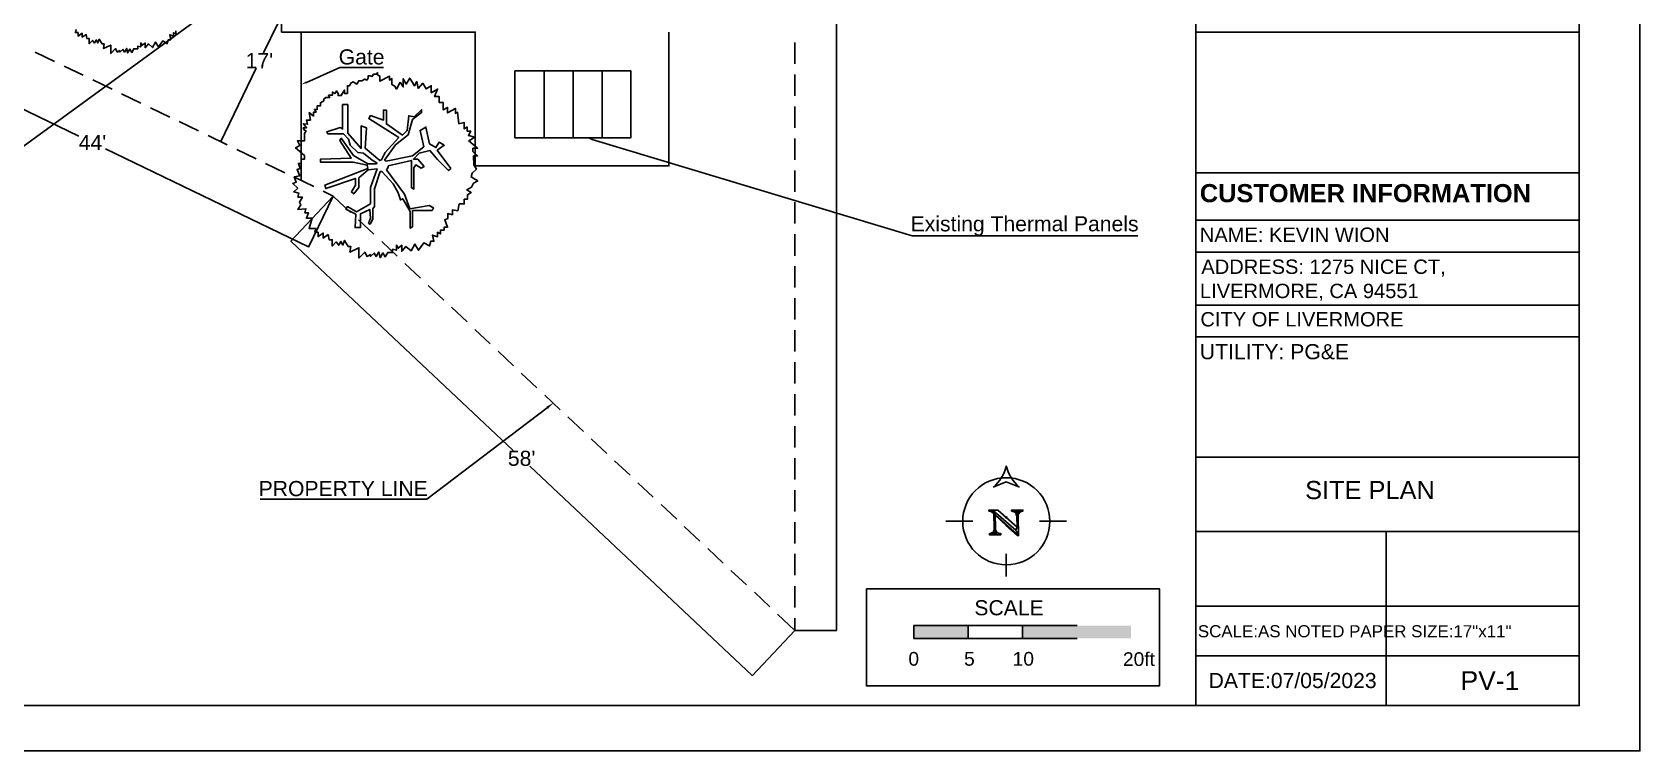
# Model space of a CAD drawing. Header units: inches. Extents: x 347 to 7477, y 1065 to 7514.
# Drawn here: x 2770 to 3833, y 6128 to 6604 of the extents above; entities that cross this region are included whole.
import ezdxf

# ---------------------------------------------------------------- set-up
doc = ezdxf.new("R2010")
doc.units = ezdxf.units.IN
doc.header["$MEASUREMENT"] = 0
doc.layers.add('PDF2_0', color=7, linetype='Continuous', true_color=0x636466)
for name, color, linetype in [('PDF2_PDF2_Geometry', 7, 'Continuous'), ('PDF2_PDF_Geometry', 7, 'Continuous'), ('PDF2_Text', 7, 'Continuous')]:
    doc.layers.add(name, color=color, linetype=linetype)
doc.styles.add('PDF Arial', font='arial.ttf')
doc.styles.add('PDF Arial Bold', font='arialbd.ttf')

msp = doc.modelspace()

# ---------------------------------------------------------------- linework, layer by layer
at = {"layer": 'PDF2_0', "color": 7, "lineweight": 25}
for points in [[(2132.6, 7228.3), (2132.6, 6128.4), (3832.5, 6128.4), (3832.5, 7228.3)], [(3089.1, 6578), (3165.7, 6578), (3165.7, 6533.8), (3089.1, 6533.8)], [(3321.4, 6235.6), (3515, 6235.6), (3515, 6171.4), (3321.4, 6171.4)]]:
    msp.add_lwpolyline(points, close=True, dxfattribs=at)
at = {"layer": 'PDF2_0', "color": 7, "lineweight": 30}
for points in [[(3190.8, 6603.7), (3190.8, 6515.2), (3062.8, 6515.2), (3062.8, 6603.7), (2934.8, 6603.7), (2934.8, 6708.6), (3022.5, 6803.3), (3001.3, 6819.8), (3062.8, 6819.8)], [(2784.7, 6584.2), (2772.1, 6590.4)], [(3274.1, 6596.8), (3274.1, 6582.7)], [(2803.8, 6575.1), (2791.1, 6581.2)], [(2822.8, 6565.9), (2810.2, 6572)], [(3274.1, 6575.6), (3274.1, 6561.5)], [(2841.8, 6556.7), (2829.1, 6562.8)], [(2860.9, 6547.5), (2848.2, 6553.6)], [(3274.1, 6554.5), (3274.1, 6540.4)], [(2879.9, 6538.3), (2867.2, 6544.5)], [(2899, 6529.1), (2886.3, 6535.2)], [(2918, 6519.9), (2905.3, 6526)], [(3274.1, 6533.4), (3274.1, 6519.3)], [(2937, 6510.7), (2924.3, 6516.8)], [(2956.1, 6501.5), (2943.4, 6507.7)], [(3274.1, 6512.2), (3274.1, 6498.1)], [(2980.4, 6484.4), (2969, 6495.2), (2962.4, 6498.4)], [(3274.1, 6491.1), (3274.1, 6477)], [(2995.9, 6470), (2985.6, 6479.6)], [(3011.2, 6455.5), (3001, 6465.2)], [(3274.1, 6470), (3274.1, 6455.8)], [(3026.7, 6441), (3016.4, 6450.6)], [(3274.1, 6448.8), (3274.1, 6434.7)], [(3042, 6426.5), (3031.8, 6436.2)], [(3057.5, 6412), (3047.2, 6421.7)], [(3274.1, 6427.7), (3274.1, 6413.6)], [(3072.8, 6397.5), (3062.5, 6407.1)], [(3274.1, 6406.5), (3274.1, 6392.4)], [(3088.2, 6383), (3078, 6392.7)], [(3103.6, 6368.5), (3093.3, 6378.2)], [(3274.1, 6385.4), (3274.1, 6371.3)], [(3119, 6354), (3108.8, 6363.7)], [(3274.1, 6364.3), (3274.1, 6350.2)], [(3134.4, 6339.6), (3124.1, 6349.2)], [(3274.1, 6343.1), (3274.1, 6329)], [(3149.7, 6325), (3139.5, 6334.8)], [(3274.1, 6321.9), (3274.1, 6307.9)], [(3165.2, 6310.6), (3154.9, 6320.2)], [(3180.5, 6296.1), (3170.3, 6305.7)], [(3274.1, 6300.8), (3274.1, 6286.7)], [(3196, 6281.5), (3185.7, 6291.3)], [(3274.1, 6279.7), (3274.1, 6265.5)], [(3211.3, 6267.1), (3201, 6276.7)], [(3226.7, 6252.6), (3216.5, 6262.3)], [(3274.1, 6258.6), (3274.1, 6244.5)], [(3242.1, 6238.1), (3231.8, 6247.7)], [(3274.1, 6237.4), (3274.1, 6223.3)], [(3257.5, 6223.6), (3247.3, 6233.3)], [(3274.1, 6216.2), (3274.1, 6208), (3262.6, 6218.8)]]:
    msp.add_lwpolyline(points, dxfattribs=at)
at = {"layer": 'PDF2_0', "color": 7, "lineweight": 25}
for points in [[(2945.3, 6660.5), (2711.8, 6490.2), (2537.6, 6490.2)], [(3301.6, 6208.2), (3301.6, 6648.1)], [(2946.5, 6638.4), (2923, 6590)], [(2666.8, 6599.7), (2800.9, 6534.8)], [(2947.9, 6603.7), (2947.9, 6505.4)], [(3539.2, 6603.6), (3792.6, 6603.6)], [(2894.8, 6531.3), (2918.1, 6579.7)], [(2951.3, 6570.4), (2973.4, 6580.2), (3002.3, 6580.2)], [(3108.3, 6578), (3108.3, 6533.8)], [(3127.6, 6578), (3127.6, 6533.8)], [(3146.7, 6578), (3146.7, 6533.8)], [(2952.6, 6461.6), (2818.5, 6526.4)], [(2894.7, 6531.1), (2894.9, 6531.1)], [(3140.1, 6532.7), (3351.7, 6468.9), (3500.7, 6468.9)], [(2969, 6495.2), (2940.8, 6465.3)], [(2969, 6495.1), (2952.6, 6461.4)], [(2941.1, 6465.3), (3088, 6327)], [(3110.4, 6355.3), (3030.8, 6294.9), (3030.7, 6294.9), (2920.8, 6294.9)], [(3245.9, 6178.3), (3099, 6316.6)], [(3274.1, 6208), (3245.9, 6178.1)], [(3274.1, 6208), (3301.8, 6208)], [(3424.5, 6202.8), (3424.5, 6211.3), (3352.6, 6211.3), (3352.6, 6202.8), (3460.6, 6202.8)], [(3460.6, 6211.3), (3388.6, 6211.3), (3352.6, 6211.3), (3359.8, 6211.3)], [(3388.6, 6211.3), (3388.6, 6202.8)]]:
    msp.add_lwpolyline(points, dxfattribs=at)
at = {"layer": 'PDF2_0', "color": 3, "lineweight": 25}
for points in [[(2799.2, 6605.4), (2798.6, 6603.3), (2800.4, 6603.3), (2800.4, 6601), (2803.1, 6602.9), (2803.1, 6600.3), (2805.7, 6602.1), (2806.2, 6599.4), (2807.8, 6599.4), (2807.8, 6596), (2809.9, 6598.2), (2811.2, 6596.4), (2812.4, 6598.5), (2813.5, 6596.5), (2814.4, 6598.9), (2816.2, 6595.8), (2817.6, 6595.8), (2817.1, 6592.9), (2822, 6595.1), (2822, 6589.6), (2825, 6592.8), (2826.3, 6590.4), (2828, 6591.4), (2828, 6590.4), (2830, 6592.2), (2831, 6590.4), (2832.5, 6592.9), (2833.1, 6589.9), (2834.6, 6592.4), (2835.9, 6590.2), (2837.1, 6592.6), (2839.8, 6592.6), (2839.8, 6594.3), (2841.8, 6593.8), (2841.8, 6596.5), (2842.8, 6594.9), (2844.7, 6596.4), (2844.7, 6593.3), (2846.8, 6595.8), (2849.5, 6593.4), (2851.6, 6597), (2853.5, 6593.8), (2856.3, 6597.8), (2859.3, 6596), (2859.9, 6598.6), (2861.6, 6598.6), (2860.9, 6601.9), (2863.5, 6600.9), (2863.5, 6603.2), (2865, 6602.4), (2865, 6604.4)], [(3000.9, 6519.2), (3003.4, 6524), (3012.3, 6533.9), (2992.5, 6546.5), (2993.7, 6548.5), (3002.1, 6545.5), (3002.1, 6552.1), (3004.1, 6552.1), (3004.1, 6542.9), (3014.8, 6535.6), (3017.9, 6538.5), (3018.9, 6548.3), (3022.5, 6547.7), (3027.4, 6552.3), (3027.4, 6550.4), (3021.3, 6545.8), (3018.6, 6535.8), (3010.2, 6529.1), (3002.9, 6518.9)], [(3000.1, 6511.5), (2996.2, 6500), (2996.2, 6488.4), (2995.2, 6486.8), (2995.2, 6479.9), (2993.3, 6476.7), (2992.4, 6477.2), (2993.6, 6480.6), (2993.1, 6486.4), (2987, 6483.5), (2987, 6474.4), (2983.4, 6474.4), (2983.9, 6483.2), (2977.4, 6486.5), (2978.4, 6488.3), (2984.4, 6484.9), (2993.7, 6490.2), (2993.7, 6501), (2998, 6513.3), (2992, 6512.5), (2986, 6507.2), (2986, 6501), (2982.5, 6496.7), (2981, 6498), (2983.6, 6502.5), (2983.6, 6506.9), (2964, 6500.2), (2963.5, 6502.5), (2991.8, 6513.4), (2991.5, 6515.7), (2982.1, 6517.6), (2960.6, 6517.6), (2960.6, 6519.7), (2980.9, 6520.3), (2973.4, 6531.9), (2974.3, 6533.5), (2982.4, 6522), (2991.8, 6516.6), (2997.6, 6516.5)], [(3004.3, 6512.5), (3016.1, 6496.6), (3019.6, 6486.9), (3032.4, 6489.1), (3035.3, 6487.4), (3034.3, 6485.8), (3021.4, 6485.8), (3021.4, 6474.9), (3019.9, 6474), (3019.9, 6485), (3014.9, 6493.5), (3013.4, 6492.7), (3012, 6497.4), (3008.6, 6503.3), (3001.4, 6511.3)]]:
    msp.add_lwpolyline(points, dxfattribs=at)
msp.add_lwpolyline([(3013.3, 6570.5), (3010.7, 6566), (3009.6, 6567.8), (3007.8, 6568.9), (3007.8, 6572.9), (3006.1, 6571.9), (3006.1, 6574.6), (2999.8, 6571.1), (2999.8, 6574.6), (2998.3, 6575.5), (2998.3, 6576.9), (2997.7, 6575.9), (2995.7, 6575.9), (2994.7, 6574.2), (2993.4, 6574.8), (2992.1, 6574.8), (2992.1, 6573.2), (2991.2, 6571.9), (2989.9, 6572.6), (2988, 6571.5), (2985.8, 6571.5), (2984.5, 6569.3), (2982.1, 6570.7), (2980.7, 6569.9), (2979.7, 6568.2), (2978.4, 6568.2), (2978.4, 6563.1), (2976.4, 6563.1), (2976.4, 6565.3), (2975.2, 6563.2), (2974.3, 6561.7), (2972.2, 6561.7), (2972.2, 6563), (2971.2, 6564.8), (2970.2, 6563), (2968.5, 6564), (2968.5, 6561.9), (2965.8, 6561.9), (2966.7, 6560.3), (2964.1, 6560.3), (2962.7, 6559.4), (2962.7, 6558.2), (2960.5, 6556.9), (2960.5, 6554.8), (2958.4, 6554.8), (2958.4, 6552.5), (2956.6, 6552.5), (2957.7, 6550.6), (2955.9, 6550.6), (2955.9, 6548.1), (2953.1, 6550.4), (2953.9, 6545.5), (2951.3, 6545.5), (2952, 6542.7), (2949.3, 6543.1), (2951.4, 6540.4), (2949.2, 6540.4), (2950.1, 6538.7), (2951, 6538.3), (2949.9, 6536.5), (2949.9, 6531.7), (2945.3, 6531.7), (2947, 6528.7), (2944.1, 6527.1), (2949.9, 6522), (2949.9, 6519.6), (2947.7, 6519.6), (2947.7, 6516.8), (2946, 6516.8), (2947.1, 6513.4), (2945.1, 6512.8), (2946.9, 6508.6), (2943.2, 6508), (2944.5, 6504.4), (2942.2, 6503.6), (2945.5, 6500.4), (2942.9, 6498.1), (2946.3, 6497.1), (2945.6, 6494.6), (2948.6, 6494.6), (2946.6, 6491.1), (2947.5, 6489.5), (2945.7, 6486.3), (2950.9, 6486.9), (2950.2, 6484.2), (2952.6, 6484.2), (2951.3, 6480.6), (2955.1, 6480.6), (2953, 6473.9), (2957.5, 6473.9), (2956.8, 6471.3), (2959, 6471.3), (2959, 6468.4), (2962.4, 6470.8), (2962.4, 6467.5), (2965.6, 6469.8), (2966.3, 6466.4), (2968.3, 6466.4), (2968.3, 6462.2), (2970.9, 6464.9), (2972.6, 6462.7), (2974.1, 6465.3), (2975.4, 6462.8), (2976.5, 6465.9), (2978.9, 6461.9), (2980.6, 6461.9), (2980, 6458.2), (2986, 6461.1), (2986, 6454.2), (2989.8, 6458.2), (2991.4, 6455.3), (2993.6, 6456.5), (2993.6, 6455.3), (2996.1, 6457.5), (2997.3, 6455.2), (2999.1, 6458.3), (3000, 6454.5), (3001.8, 6457.6), (3003.3, 6455), (3005, 6457.9), (3008.2, 6457.9), (3008.2, 6460.1), (3010.8, 6459.4), (3010.8, 6462.8), (3012, 6460.7), (3014.3, 6462.7), (3014.3, 6458.8), (3017, 6461.9), (3020.4, 6459), (3023, 6463.5), (3025.4, 6459.4), (3028.9, 6464.4), (3032.7, 6462.3), (3033.4, 6465.4), (3035.5, 6465.4), (3034.7, 6469.4), (3037.9, 6468.3), (3037.9, 6471.3), (3039.8, 6470.2), (3039.8, 6472.6), (3042.2, 6472.6), (3042.2, 6474.6), (3044.6, 6474.6), (3042.7, 6479.6), (3044.7, 6480.4), (3044.7, 6483.6), (3047.7, 6482.9), (3047.7, 6486.1), (3051.4, 6485.5), (3052.3, 6490.1), (3055.6, 6490.1), (3055.6, 6493.1), (3057.7, 6493.1), (3057.7, 6496.1), (3060.2, 6497.6), (3057.2, 6499.3), (3060.3, 6501.1), (3061.7, 6503.7), (3064.5, 6505.3), (3061.9, 6506.9), (3060.1, 6507.9), (3060.7, 6510.4), (3063.6, 6513), (3062, 6515.8), (3061.7, 6521.8), (3064.4, 6521.8), (3061.3, 6524.7), (3061.3, 6526.9), (3064.4, 6526.9), (3058.5, 6531.7), (3062.6, 6534.1), (3058.3, 6535.3), (3059.9, 6538.2), (3057.5, 6538.2), (3057.5, 6541), (3055.5, 6539.8), (3055.5, 6543.9), (3052.1, 6543), (3051.2, 6550.7), (3049.7, 6549.9), (3049.7, 6553.2), (3044.6, 6550.2), (3044.6, 6553.9), (3041.7, 6552.2), (3041.7, 6557), (3039.1, 6557), (3039.1, 6561), (3036, 6561), (3037.9, 6566), (3033.8, 6563.6), (3033.8, 6568.2), (3030.3, 6566.1), (3028.2, 6569.8), (3025.1, 6566.4), (3024.2, 6570.9), (3022.6, 6568.1), (3019.6, 6573.3), (3017.2, 6569.3), (3015.3, 6572.8), (3015.3, 6567.4)], close=True, dxfattribs=at)
for points in [[(2997.6, 6516.6, -0.046748), (2997.9, 6517.2), (2994.8, 6519), (2988.9, 6523.6), (2985.3, 6524.1), (2980.1, 6528.9), (2979.1, 6532.9), (2975.8, 6536.3), (2965.5, 6536.3), (2964.7, 6537.7), (2973.5, 6540.5), (2975.2, 6539.6), (2975.2, 6555.7), (2978.6, 6555.7), (2978.6, 6536.8), (2987.4, 6526.7), (2987.4, 6541.6), (2990.9, 6540.4), (2990.1, 6526.8), (2999.7, 6518.8)], [(3005.4, 6515.3), (3020.7, 6518.8), (3020.7, 6514.8), (3020.7, 6500.9), (3022.3, 6499.9), (3022.3, 6509.8), (3022.3, 6513.8), (3023.5, 6515.8), (3027.1, 6513.7), (3029, 6514.8), (3024.8, 6519.7), (3022, 6519.7), (3025.8, 6523.7), (3032.9, 6525.4), (3037.9, 6519.4), (3045.2, 6512.1), (3046.6, 6513.5), (3037.7, 6525.5), (3042.4, 6528.8), (3038.9, 6530.8), (3036.8, 6527.3), (3032.7, 6529.7), (3030.2, 6540.9), (3026.4, 6538.6), (3028.9, 6527.8), (3021.4, 6521.8), (3003.9, 6518.4, 0.074415), (3002.8, 6519)]]:
    msp.add_lwpolyline(points, format="xyb", dxfattribs=at)
for start, end in [(97.6135, 115.9058), (316.615, 360), (250.9992, 270)]:
    msp.add_arc((3001.4, 6515.3), 3.95, start, end, dxfattribs=at)
at = {"layer": 'PDF2_0', "color": 7, "transparency": 33554559}
for points in [[(2951.5, 6569.9), (2947.9, 6569), (2951, 6571)], [(2894.7, 6531.3), (2894.8, 6531.3), (2894.7, 6531.2)], [(3139.9, 6532.2), (3136.6, 6533.8), (3140.3, 6533.4)], [(2941.1, 6465.4), (2941, 6465.3), (2940.9, 6465.4)], [(2952.6, 6461.6), (2952.6, 6461.5), (2952.7, 6461.5)], [(3109.9, 6356), (3114.4, 6358.4), (3110.9, 6354.6)], [(3301.6, 6208.2), (3301.7, 6208.2), (3301.6, 6208)], [(3388.6, 6211.3), (3352.6, 6211.3), (3388.6, 6202.8)], [(3352.6, 6211.3), (3388.6, 6202.8), (3352.6, 6202.8)], [(3496.3, 6211.3), (3424.5, 6211.3), (3496.3, 6202.8)], [(3424.5, 6211.3), (3496.3, 6202.8), (3424.5, 6202.8)], [(3245.9, 6178.4), (3245.8, 6178.3), (3246, 6178.2)]]:
    msp.add_solid(points, dxfattribs=at)
at = {"layer": 'PDF2_PDF2_Geometry', "lineweight": 30}
for points in [[(3405.2, 6302.8), (3413.7, 6306.3), (3422.5, 6302.8)], [(3391.6, 6280.2), (3373.9, 6280.2)], [(3421, 6276.4), (3408.2, 6287.6), (3402.3, 6287.6), (3402.3, 6286.9), (3402.4, 6286.9), (3404.6, 6286.9), (3404.8, 6286.9), (3405.4, 6286.8), (3405.7, 6286.6), (3406.2, 6286.5), (3406.5, 6286.3), (3406.7, 6285.9), (3407.1, 6285.6), (3420, 6274.3)], [(3421.1, 6271.5), (3406.5, 6284.8), (3406.5, 6284.2), (3413.7, 6277.4), (3413.7, 6277.5)], [(3415.6, 6278.2), (3420, 6274.3), (3421, 6276.4), (3416.4, 6280.5)], [(3420.8, 6283.7), (3421, 6276.4), (3420, 6274.3), (3420.2, 6274.1), (3420.5, 6273.6), (3420.6, 6273.4), (3420.7, 6273.3), (3421, 6272.8), (3421.1, 6272.3), (3421.1, 6272), (3421.1, 6271.5), (3421, 6270.8), (3421.9, 6270.8), (3421.6, 6283.4), (3421.6, 6283.9), (3421.7, 6284.4), (3421.8, 6284.9), (3421, 6285), (3420.8, 6285.4), (3420.6, 6285.8), (3420.3, 6286.3), (3420, 6286.4), (3419.5, 6286.6), (3419.1, 6286.9), (3422.3, 6286.9), (3424.8, 6286.9), (3424.8, 6287.6), (3417.3, 6287.6), (3417.3, 6286.9), (3417.6, 6286.8), (3418.2, 6286.7), (3418.6, 6286.6), (3419, 6286.5), (3419.5, 6286.3), (3419.7, 6286), (3419.8, 6285.9), (3420.2, 6285.6), (3420.5, 6285.2), (3420.6, 6284.6), (3420.6, 6284.3), (3420.8, 6283.7), (3421, 6285)], [(3435.8, 6280.2), (3453.6, 6280.2)], [(3413.6, 6277.5), (3421, 6270.8), (3421.1, 6271.5), (3414.5, 6277.5)], [(3413.7, 6258.6), (3413.7, 6243.6)]]:
    msp.add_lwpolyline(points, dxfattribs=at)
for points in [[(3405.7, 6275.5), (3405.7, 6275.4), (3405.7, 6275), (3405.7, 6274.5), (3405.7, 6274.4), (3406, 6274.1), (3406.1, 6273.8), (3406.3, 6273.4), (3406.5, 6272.9), (3406.6, 6272.7), (3406.9, 6272.5), (3407.4, 6272), (3404.4, 6272), (3402.6, 6271.3), (3410.2, 6271.3), (3410.2, 6272), (3409.7, 6272.1), (3409.3, 6272.2), (3408.7, 6272.4), (3408.5, 6272.5), (3408, 6272.6), (3407.6, 6272.9), (3407.4, 6273.4), (3407.1, 6273.6), (3406.9, 6274.1), (3406.7, 6274.5), (3406.7, 6274.8), (3406.7, 6275.4), (3406.7, 6275.8), (3406.6, 6276.4), (3406.5, 6284.2), (3406.5, 6284.8), (3406.2, 6285.2), (3405.7, 6285.6), (3405.5, 6285.9), (3405.2, 6286.2), (3404.9, 6286.4), (3404.4, 6286.6), (3403.9, 6286.9), (3404.6, 6286.9), (3402.4, 6286.9), (3402.6, 6286.9), (3403.1, 6286.8), (3403.6, 6286.6), (3404, 6286.4), (3404.1, 6286.4), (3404.4, 6286.1), (3404.8, 6285.8), (3405.2, 6285.5), (3405.6, 6285.1)], [(3424.8, 6286.9), (3422.3, 6286.9), (3422, 6286.7), (3421.6, 6286.4), (3421.5, 6286), (3421.2, 6285.6), (3421, 6285), (3421.8, 6284.9), (3422, 6285.3), (3422.2, 6285.4), (3422.5, 6285.8), (3422.7, 6286.2), (3423.2, 6286.4), (3423.5, 6286.6), (3423.8, 6286.7), (3424.4, 6286.8)], [(3405.7, 6274.4), (3405.6, 6274.1), (3405.4, 6273.5), (3405.1, 6273.2), (3404.7, 6272.8), (3404.5, 6272.5), (3404.1, 6272.5), (3403.7, 6272.3), (3403.2, 6272.1), (3402.6, 6272), (3402.6, 6271.3), (3404.4, 6272), (3404.7, 6272.3), (3405.2, 6272.5), (3405.5, 6272.9), (3405.6, 6273.2), (3405.8, 6273.5), (3406, 6274.1)]]:
    msp.add_lwpolyline(points, close=True, dxfattribs=at)
msp.add_circle((3413.8, 6280.2), 28.8, dxfattribs=at)
at = {"layer": 'PDF2_PDF2_Geometry', "lineweight": 0}
for centre in [(3413.7, 6282.8), (3420.6, 6284.7), (3421, 6272.9)]:
    msp.add_circle(centre, 0.5, dxfattribs=at)
at = {"layer": 'PDF2_PDF2_Geometry', "lineweight": 30}
for centre, start, end in [((3387.2, 6323.6), 311.0449, 345.8661), ((3440.4, 6323.5), 194.0845, 228.9111)]:
    msp.add_arc(centre, 27.5, start, end, dxfattribs=at)
at = {"layer": 'PDF2_PDF_Geometry', "lineweight": 25}
for points in [[(3792.5, 7198.4), (3792.5, 6158.4), (2172.6, 6158.4), (2172.6, 7198.4), (3792.5, 7198.4), (3792.5, 6158.4), (3539.1, 6158.4), (3539.1, 6191.2), (3792.5, 6191.2), (3539.1, 6191.2), (3539.1, 6224.1), (3792.5, 6224.1)], [(3792.5, 6680.5), (3792.5, 6224.1), (3792.5, 6191.2), (3792.5, 6158.4), (3792.5, 6763.1), (3539.1, 6763.1), (3539.1, 6158.4)], [(3539.1, 6510.5), (3792.5, 6510.5)], [(3539.1, 6479.2), (3792.5, 6479.2)], [(3539.1, 6458.1), (3792.5, 6458.1)], [(3539.1, 6423.2), (3792.6, 6423.2)], [(3539.1, 6402.1), (3792.6, 6402.1)], [(3539.1, 6322.5), (3792.6, 6322.5)], [(3542.6, 6273.4), (3792.5, 6273.4), (3539.1, 6273.4), (3792.5, 6273.4), (3664.9, 6273.4), (3664.9, 6224.1), (3792.5, 6224.1), (3792.5, 6273.4)], [(3664.9, 6224.1), (3664.9, 6191.2), (3664.9, 6158.4)]]:
    msp.add_lwpolyline(points, dxfattribs=at)
msp.add_lwpolyline([(3792.5, 6191.2), (3792.5, 6158.4), (3664.9, 6158.4), (3664.9, 6191.2)], close=True, dxfattribs=at)
at = {"layer": 'PDF2_PDF_Geometry', "color": 251, "lineweight": 25, "true_color": 0x525252}
msp.add_lwpolyline([(3592.7, 6158.4), (3792.5, 6158.4)], dxfattribs=at)

# ---------------------------------------------------------------- texts
at = {"layer": 'PDF2_Text', "attachment_point": 7}
for s, insert, char_height, style in [("17'", (2911.1, 6579.8), 10, 'PDF Arial'), ('Gate', (2972.6, 6582.1), 10, 'PDF Arial'), ("44'", (2800.8, 6525.7), 10, 'PDF Arial'), ('CUSTOMER INFORMATION', (3541.7, 6491), 12, 'PDF Arial Bold'), ('Existing Thermal Panels', (3350.6, 6468.9), 10, 'PDF Arial'), ('NAME: KEVIN WION', (3541.7, 6464.8), 9.5, 'PDF Arial'), ('ADDRESS: 1275 NICE CT,', (3542.7, 6442), 9.5, 'PDF Arial'), ('LIVERMORE, CA 94551', (3541.8, 6426), 9.5, 'PDF Arial'), ('CITY OF LIVERMORE', (3542.1, 6408.9), 9.5, 'PDF Arial'), ('UTILITY: PG&E', (3541.7, 6387.2), 10, 'PDF Arial'), ("58'", (3084.4, 6316.7), 10, 'PDF Arial'), ('PROPERTY LINE', (2919.7, 6296.7), 10, 'PDF Arial'), ('SITE PLAN', (3611.3, 6294.7), 12, 'PDF Arial'), ('SCALE', (3392.7, 6217.9), 10, 'PDF Arial'), ('SCALE:AS NOTED PAPER SIZE:17"x11"', (3540.4, 6203.4), 8, 'PDF Arial'), ('0', (3349.1, 6184.6), 9.08, 'PDF Arial'), ('5', (3385.9, 6184.6), 9.08, 'PDF Arial'), ('10', (3418, 6184.6), 9.08, 'PDF Arial'), ('20ft', (3490.9, 6184.4), 9.08, 'PDF Arial'), ('DATE:07/05/2023', (3547.5, 6169.8), 10, 'PDF Arial'), ('PV-1', (3714, 6168.6), 12.5, 'PDF Arial')]:
    msp.add_mtext(s, dxfattribs=dict(at, insert=insert, char_height=char_height, style=style))

doc.saveas('drawing.dxf')
